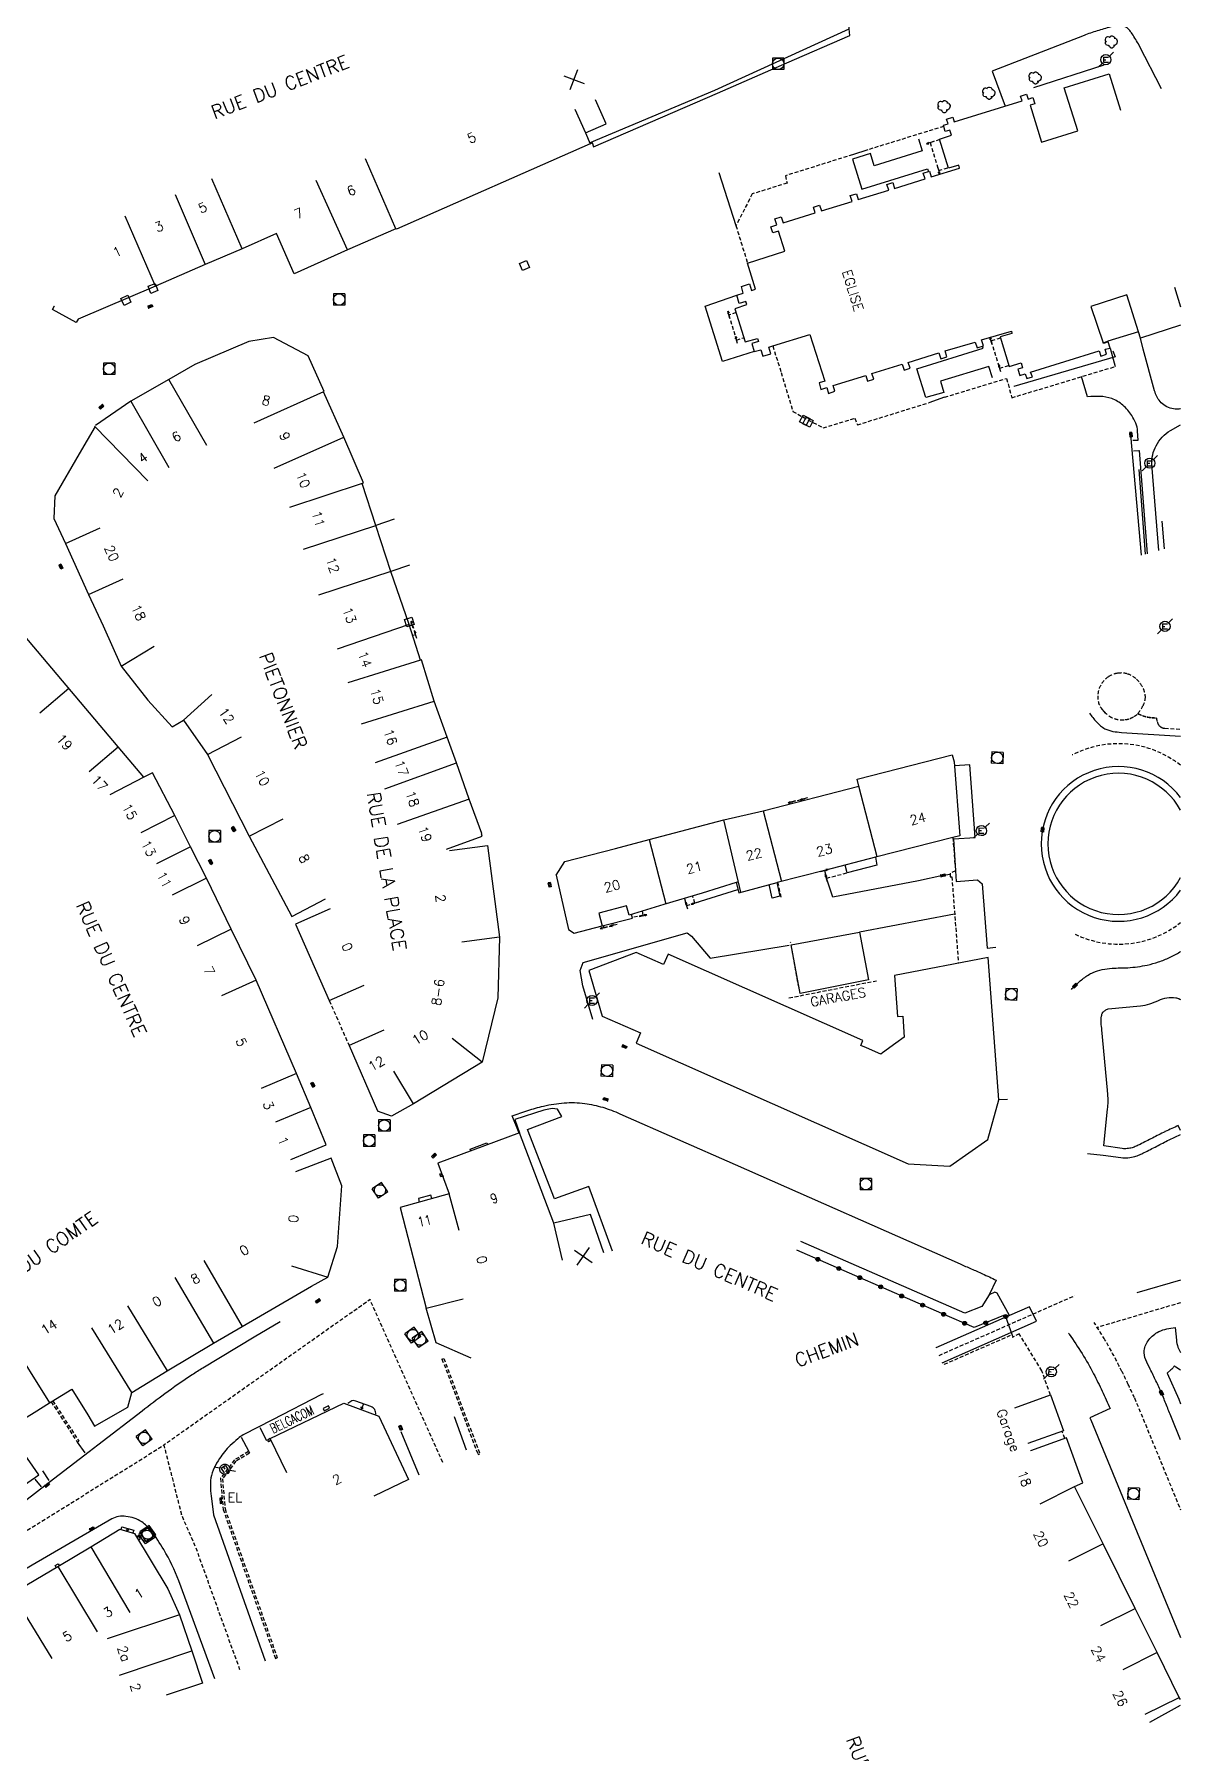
# Model space of a CAD drawing. Header units: millimetres. Extents: x 168000 to 169000, y 125999 to 127001.
# Drawn here: x 168849.6 to 169000, y 126113.3 to 126338.9 of the extents above; entities that cross this region are included whole.
import ezdxf
from ezdxf.enums import TextEntityAlignment as Align

# ---------------------------------------------------------------- set-up
doc = ezdxf.new("R2010")
doc.units = ezdxf.units.MM
doc.linetypes.add('DASHED', pattern=[0.75, 0.5, -0.25])
doc.layers.get('0').update_dxf_attribs({"linetype": 'CONTINUOUS'})
for name, color, linetype in [('W0001', 6, 'DASHED'), ('W0008', 7, 'CONTINUOUS'), ('W0100', 7, 'CONTINUOUS'), ('W0105', 7, 'CONTINUOUS'), ('W0112', 1, 'DASHED'), ('W0300', 7, 'CONTINUOUS'), ('W0310', 3, 'CONTINUOUS'), ('W0322', 7, 'CONTINUOUS'), ('W0334', 7, 'CONTINUOUS'), ('W0400', 7, 'CONTINUOUS'), ('W0420', 7, 'CONTINUOUS'), ('W0471', 7, 'CONTINUOUS'), ('W0984', 7, 'CONTINUOUS'), ('W0989', 7, 'CONTINUOUS'), ('W0991', 7, 'CONTINUOUS'), ('W1102', 7, 'CONTINUOUS')]:
    doc.layers.add(name, color=color, linetype=linetype)
doc.styles.get("Standard").update_dxf_attribs({"font": 'romans.shx', "width": 0.85})

# ---------------------------------------------------------------- blocks, each defined once
blk = doc.blocks.new('t322o')
at = {"color": 0, "linetype": 'Continuous'}
for radius in [0.25, 0.15]:
    blk.add_circle((0, 0), radius, dxfattribs=at)
blk = doc.blocks.new('T400')
for p, q in [((-0.15, 0.3), (0.15, 0.3)), ((-0.15, -0.25), (-0.15, 0.3)), ((-0.15, 0.15), (0.15, 0.15)), ((-0.15, 0), (0.15, 0)), ((0.15, 0.3), (0.15, -0.25)), ((-0.15, -0.15), (0.15, -0.15)), ((-0.15, -0.25), (-0.15, -0.3)), ((-0.15, -0.3), (0.15, -0.3)), ((0.15, -0.3), (0.15, -0.25))]:
    blk.add_line(p, q)
blk = doc.blocks.new('T420')
for p, q in [((0.75, 0.75), (-0.75, 0.75)), ((-0.75, 0.75), (-0.75, -0.75)), ((0.75, 0.75), (0.75, -0.75)), ((0.75, -0.75), (-0.75, -0.75))]:
    blk.add_line(p, q)
blk.add_ellipse((0, 0), major_axis=(-0.53, 0.53), ratio=1, start_param=3.926991, end_param=10.210176)
blk = doc.blocks.new('T471')
for p, q in [((-0.333334, 0.333334), (-0.333334, -0.333334)), ((-0.333334, 0.333334), (0.333334, 0.333334)), ((-0.333334, 0), (0, 0)), ((0.500001, 0.500001), (1.000002, 1.000002)), ((-0.500001, -0.500001), (-1.000002, -1.000002)), ((-0.333334, -0.333334), (0.333334, -0.333334))]:
    blk.add_line(p, q)
blk.add_ellipse((0, 0), major_axis=(0.471405, 0.471405), ratio=1, start_param=5.4977871438, end_param=11.780972451)
blk = doc.blocks.new('t105o')
for p, q in [((-0.5, 0), (0.5, 0)), ((0.5, 0), (0.2, 0.1)), ((0.5, 0), (0.2, -0.1))]:
    blk.add_line(p, q)
blk = doc.blocks.new('t991o')
at = {"color": 0, "linetype": 'Continuous'}
for p, q in [((-1, 1), (1, -1)), ((-1, -1), (1, 1))]:
    blk.add_line(p, q, dxfattribs=at)
blk = doc.blocks.new('T300')
for p, q in [((-0.8, 0.51), (-0.86, 0.34)), ((-0.86, 0.34), (-0.86, 0.17)), ((-0.86, 0.17), (-0.74, 0.06)), ((-0.69, 0.63), (-0.8, 0.51)), ((-0.8, -0.06), (-0.74, 0.06)), ((-0.74, 0.06), (-0.69, 0.11)), ((-0.57, 0.69), (-0.69, 0.63)), ((-0.46, 0.69), (-0.57, 0.69)), ((-0.29, 0.63), (-0.46, 0.69)), ((-0.29, 0.63), (-0.17, 0.74)), ((-0.23, 0.57), (-0.29, 0.63)), ((-0.17, 0.74), (-0.06, 0.8)), ((-0.06, 0.8), (0.06, 0.8)), ((0.06, 0.8), (0.23, 0.74)), ((0.23, 0.74), (0.34, 0.63)), ((0.34, 0.63), (0.4, 0.51)), ((0.46, 0.46), (0.34, 0.46)), ((0.4, 0.51), (0.4, 0.46)), ((0.57, 0.4), (0.46, 0.46)), ((0.57, 0.4), (0.69, 0.29)), ((0.69, 0.29), (0.74, 0.17)), ((0.74, 0.06), (0.69, -0.17)), ((0.74, 0.17), (0.74, 0.06)), ((-0.8, -0.17), (-0.8, -0.06)), ((-0.8, -0.23), (-0.8, -0.17)), ((-0.74, -0.34), (-0.8, -0.23)), ((-0.69, -0.4), (-0.74, -0.34)), ((-0.51, -0.46), (-0.69, -0.4)), ((-0.4, -0.46), (-0.51, -0.46)), ((-0.4, -0.46), (-0.34, -0.46)), ((-0.34, -0.46), (-0.34, -0.4)), ((-0.34, -0.51), (-0.34, -0.46)), ((-0.29, -0.63), (-0.34, -0.51)), ((-0.17, -0.74), (-0.29, -0.63)), ((-0.06, -0.8), (-0.17, -0.74)), ((0.06, -0.8), (-0.06, -0.8)), ((0.17, -0.74), (0.06, -0.8)), ((0.23, -0.69), (0.17, -0.74)), ((0.29, -0.46), (0.23, -0.46)), ((0.29, -0.63), (0.23, -0.69)), ((0.46, -0.4), (0.29, -0.46)), ((0.34, -0.51), (0.29, -0.63)), ((0.34, -0.51), (0.34, -0.46)), ((0.57, -0.34), (0.46, -0.4)), ((0.63, -0.29), (0.57, -0.34)), ((0.69, -0.17), (0.63, -0.29))]:
    blk.add_line(p, q)
blk = doc.blocks.new('t112o')
at = {"color": 0, "linetype": 'Continuous'}
for p, q in [((-0.5, 0.5), (0.5, 0.5)), ((-0.5, -0.5), (-0.5, 0.5)), ((0.5, 0.5), (0.5, -0.5)), ((0.5, -0.5), (-0.5, -0.5))]:
    blk.add_line(p, q, dxfattribs=at)

msp = doc.modelspace()

# ---------------------------------------------------------------- linework, layer by layer
at = {"layer": 'W0001'}
for points in [[(169000, 126243.02, 0.29485), (168985.79, 126244.36, 0.29485)], [(168986.15, 126220.84, 0.286526), (169000, 126222.36)], [(168988.64, 126169.91, -0.015608), (168990.06, 126167.64, -0.0188), (168992.31, 126163.47, -0.0044), (168993.14, 126161.75, -0.0015), (168993.95, 126160.01), (169000, 126145.3)]]:
    msp.add_lwpolyline(points, format="xyb", dxfattribs=at)
at = {"layer": 'W0001', "flags": 128}
for points in [[(168903.21, 126151.53), (168893.68, 126172.9), (168866.62, 126153.8)], [(168834.08, 126133.5), (168866.62, 126153.8), (168868.94, 126144.69)], [(168876.61, 126124.31), (168870.85, 126140.31), (168868.94, 126144.69)]]:
    msp.add_lwpolyline(points, dxfattribs=at)
at = {"layer": 'W0001'}
for points in [[(168968.31, 126165.58), (168980.63, 126171), (168986.02, 126173.38), (168986.02, 126173.38)], [(169000, 126172.49), (168988.93, 126169.2)]]:
    msp.add_lwpolyline(points, dxfattribs=at)
at = {"layer": 'W0008'}
for p, q in [((168958.95, 126323.77), (168956.97, 126323.12)), ((168939.41, 126320.8), (168941.67, 126313.82)), ((168990.74, 126297.74), (168991.4, 126295.32)), ((168969.05, 126291.29), (168966.98, 126290.58)), ((168994.88, 126270.56), (168993.49, 126286.37)), ((168896.85, 126275.31), (168894.43, 126274.48)), ((168898.87, 126269.28), (168896.42, 126268.44)), ((168941.89, 126226.66), (168936.28, 126224.92)), ((168970.36, 126223.48), (168957.89, 126221.1)), ((168977.3, 126199.14), (168976.15, 126199.11)), ((168855.26, 126154.21), (168856.28, 126152.8)), ((168877.78, 126153), (168876.79, 126154.82)), ((168879.22, 126156.14), (168880.11, 126154.41)), ((168851.58, 126149.18), (168850.75, 126150.42)), ((168849.68, 126149.33), (168850.54, 126148.35)), ((169000, 126120.41), (168999.83, 126120.7))]:
    msp.add_line(p, q, dxfattribs=at)
for points in [[(168922.53, 126324.53), (168922.8, 126324.73), (168922.98, 126324.17), (168939.24, 126331.21), (168948.34, 126335.19), (168956.59, 126338.78), (168956.53, 126339.62), (168956.53, 126339.62)], [(168965.61, 126325.19), (168966.09, 126323.63), (168959.82, 126321.67), (168959.32, 126323.29), (168956.96, 126322.52), (168958.18, 126318.6), (168966.81, 126321.26), (168966.91, 126320.92), (168966.91, 126320.92)], [(168944.07, 126297.28), (168939.89, 126295.97), (168937.62, 126303.26), (168941.8, 126304.69), (168941.8, 126304.69)], [(168975.32, 126293.86), (168974.83, 126295.33), (168968.5, 126293.41), (168968.96, 126291.94), (168966.56, 126291.25), (168965.41, 126295.03), (168974.09, 126297.73), (168974.01, 126298.01), (168974.01, 126298.01)], [(168993.83, 126284.25), (168994.53, 126284.32), (168994.55, 126284.32), (168995.6, 126270.77)], [(168970.22, 126233.36), (168970.58, 126227.77), (168973.35, 126227.98), (168973.97, 126227.45), (168974.61, 126219.03), (168975.78, 126219.14), (168975.78, 126219.14)], [(168969.75, 126228.66), (168968.81, 126228.55), (168965.6, 126227.86), (168954.36, 126225.72), (168953.54, 126228.21), (168953.54, 126228.21)], [(168921.62, 126217.11), (168935.26, 126221.04), (168935.83, 126220.57), (168938.27, 126217.68), (168948.67, 126219.4), (168948.67, 126219.4)], [(168922.88, 126209.65), (168921.6, 126214.08), (168921.22, 126216.07), (168921.62, 126217.11), (168921.62, 126217.11)], [(169000, 126175.43), (168994.24, 126173.8)], [(168977.57, 126170.83), (168975.94, 126173.73), (168975.61, 126173.86), (168974.88, 126173.52), (168974.88, 126173.52)], [(168968.74, 126164.6), (168981.08, 126170.06), (168980.18, 126171.95), (168977.55, 126170.83), (168967.88, 126166.56), (168967.88, 126166.56)]]:
    msp.add_lwpolyline(points, dxfattribs=at)
for points in [[(168997.5, 126331.76), (168994.56, 126337.47, 0.0183), (168994.12, 126338.24, 0.011), (168993.63, 126338.99, 0.0216), (168993.34, 126339.4, 0.0581), (168992.98, 126339.75, 0.0582), (168992.64, 126339.96, 0.0607), (168992.26, 126340.08, 0.0883), (168991.54, 126340.07, 0.027), (168990.83, 126339.89, 0.0056), (168989.05, 126339.37, 0.0181), (168987.33, 126338.77), (168975.3, 126334.07), (168976.98, 126329.5), (168976.98, 126329.5)], [(169000, 126289.79, -0.027244), (168999.76, 126289.75, -0.0833), (168998.83, 126289.82, -0.0791), (168997.99, 126290.17, -0.0776), (168997.3, 126290.75, -0.0612), (168996.87, 126291.41, -0.0485), (168996.59, 126292.14), (168995.09, 126297.6), (168994.75, 126299.07), (168994.75, 126299.07)], [(168993.72, 126285.66), (168994.43, 126285.68), (168994.36, 126286.85, 0.0796), (168994.12, 126287.91, 0.0515), (168993.59, 126288.9, 0.0679), (168992.43, 126290.25, 0.0928), (168990.96, 126291.13, 0.0749), (168989.42, 126291.4, 0.023), (168987.8, 126291.37), (168987.01, 126294), (168987.01, 126294)], [(168997.13, 126271.2), (168996.24, 126282.53, -0.0772), (168996.34, 126283.75, -0.0626), (168996.78, 126284.93, -0.0668), (168997.58, 126286.07, -0.0767), (168998.66, 126286.92), (169000, 126287.68)], [(168988.04, 126249.85, 0.0264), (168988.97, 126248.69, 0.0877), (168990.08, 126247.81, 0.0685), (168991.12, 126247.46, 0.0336), (168992.23, 126247.33), (169000, 126246.84)], [(169000, 126238.76, 3.012989), (169000, 126226.62, 3.012989)], [(169000, 126237.11, 3.93731), (169000, 126228.27, 3.93731)], [(168985.67, 126213.59, -0.016165), (168986.15, 126214.09, -0.0316), (168987.27, 126215.07, -0.0596), (168988.52, 126215.83, -0.0528), (168989.73, 126216.21, -0.0316), (168991.01, 126216.38, -0.0137), (168992.05, 126216.42, -0.0046), (168993.08, 126216.43, 0.0065), (168994.36, 126216.58, 0.0195), (168995.63, 126216.8, 0.0292), (168997.11, 126217.21, 0.0264), (168998.54, 126217.79, 0.0234), (168999.91, 126218.51, 0.001266), (169000, 126218.56)], [(169000, 126195.07), (168999.7, 126195.73, 0.0022), (168998.84, 126195.35, 0.0066), (168997.99, 126194.95, 1), (168997.97, 126194.94, 1), (168997.94, 126194.93, -0.0005), (168996.32, 126194.1, -0.0015), (168994.68, 126193.27, -0.0114), (168994.18, 126193.03, -0.0332), (168993.65, 126192.83, -0.0511), (168993, 126192.71, -0.0551), (168992.34, 126192.72), (168989.94, 126193.06), (168990.42, 126197.93, 0.0067), (168990.49, 126198.57, 0.0325), (168990.5, 126199.22), (168990.43, 126200.37), (168989.67, 126208.3, -0.0062), (168989.58, 126209.2, -0.0681), (168989.62, 126210.1, -0.0364), (168989.68, 126210.34, -0.0622), (168989.79, 126210.56, -0.1), (168990.1, 126210.85, -0.0293), (168990.49, 126211.06), (168994.76, 126211.43, 0.0685), (168997.09, 126212.15, -0.1467), (168999.38, 126212.51, -0.044), (168999.78, 126212.39, -0.026975), (169000, 126212.28)], [(168913.23, 126194.73), (168912.33, 126197, -0.0074), (168914.36, 126197.71, -0.0221), (168916.44, 126198.3, -0.0401), (168919.13, 126198.71, -0.0484), (168921.84, 126198.64, -0.0416), (168924.19, 126198.13, -0.0309), (168926.45, 126197.29), (168941.59, 126190.61), (168971.07, 126177.58, 0.0011), (168972.54, 126176.94, -0.004), (168974.02, 126176.29, -0.003), (168974.92, 126175.87, -0.001), (168975.81, 126175.44), (168974.88, 126173.52), (168973.92, 126172.01), (168971.68, 126171.1), (168950.17, 126180.53), (168950.17, 126180.53)], [(168987.79, 126192.07, -0.000754), (168987.8, 126192.07), (168989.85, 126191.85), (168992.18, 126191.53, 0.0533), (168993.09, 126191.51, 0.053), (168993.99, 126191.68, 0.0304), (168994.61, 126191.91, 0.0112), (168995.21, 126192.19, 0.0035), (168996.86, 126193.02, 0.0012), (168998.49, 126193.86), (169000, 126194.55)], [(168985.29, 126168.5, -0.001014), (168985.38, 126168.37, -0.0134), (168987.07, 126165.82, -0.0176), (168988.59, 126163.17, -0.0122), (168989.71, 126160.9, -0.004), (168990.75, 126158.59), (168988.11, 126157.39), (168988.21, 126157.13), (168993.99, 126143.1), (169000, 126128.56)], [(169000, 126154.51), (168998.79, 126157.45, -0.002), (168998.15, 126159.05, 0.0071), (168997.49, 126160.65, 0.0088), (168996.77, 126162.22, 0.0029), (168996.02, 126163.77, -0.0321), (168995.42, 126165, -0.1158), (168995.21, 126166.22, -0.1444), (168995.85, 126167.64, -0.1047), (168997.13, 126168.7, -0.0646), (168998.19, 126169.06, -0.0218), (168999.29, 126169.23), (168999.45, 126167.59, 0.0571), (168999.65, 126166.67, 0.070521), (169000, 126165.95, 0.070521)], [(169000, 126163.62, -0.000102), (168999.99, 126163.63, -0.0048), (168999.18, 126164.19, -0.0149), (168998.96, 126163.91, -0.0457), (168998.72, 126163.67), (168998.22, 126163.26), (168999.75, 126159.82), (169000, 126159.21)]]:
    msp.add_lwpolyline(points, format="xyb", dxfattribs=at)
at = {"layer": 'W0008', "flags": 128}
for points in [[(168847.89, 126146.09), (168850.45, 126148.08), (168852.89, 126149.94), (168856.84, 126152.98), (168857.98, 126153.84), (168863.77, 126158.31, -0.0064), (168866.75, 126160.57, -0.0117), (168870.33, 126163.06, -0.011), (168871.74, 126163.96), (168878.49, 126168.02), (168881.89, 126170.01)], [(168887.52, 126160.55, 0.007417), (168887.32, 126160.44), (168880.86, 126157.13), (168877.03, 126155.15, 0.0572), (168876.35, 126154.65, 0.0158), (168875.33, 126153.76, 0.054), (168873.93, 126152.03, 0.101), (168872.79, 126149.5, 0.0791), (168872.89, 126146.79)], [(168864.99, 126142.59, 0.0539), (168863.72, 126143.73, 0.1211), (168861.65, 126144.44, 0.1574), (168859.79, 126144.14), (168849.37, 126138.06, -0.0058), (168845.74, 126136.01, -0.0043), (168841.32, 126133.6, -0.0002), (168836.7, 126131.18, -0.0023), (168833.6, 126129.54, -0.0054), (168826.24, 126125.91), (168820.41, 126123.05), (168814.14, 126119.96)], [(168873.3, 126123.12), (168868.57, 126135.98, 0.046), (168866.61, 126140.1, 0.015), (168864.99, 126142.59)]]:
    msp.add_lwpolyline(points, format="xyb", dxfattribs=at)
for points in [[(168904.69, 126157.55), (168906.3, 126153.2)], [(168900.11, 126149.86), (168897.76, 126155.57)], [(168872.89, 126146.79), (168873.12, 126144.65), (168879.91, 126125.5)]]:
    msp.add_lwpolyline(points, dxfattribs=at)
at = {"layer": 'W0100'}
for p, q in [((168892.48, 126158.83), (168892.53, 126158.48)), ((168892.8, 126159.21), (168892.53, 126158.48)), ((168892.79, 126158.71), (168892.53, 126158.48)), ((168861.9, 126142.86), (168861.8, 126142.5)), ((168861.7, 126142.76), (168861.8, 126142.5)), ((168862.02, 126142.68), (168861.8, 126142.5))]:
    msp.add_line(p, q, dxfattribs=at)
for points in [[(168941.55, 126302.95), (168943.1, 126303.46), (168942.97, 126303.86), (168942.1, 126303.62), (168941.8, 126304.69), (168942.63, 126304.97), (168942.41, 126305.84), (168943.46, 126306.16), (168943.72, 126305.3), (168944.24, 126305.48), (168943.19, 126308.88), (168948.1, 126310.48), (168947.27, 126313.11), (168946.52, 126312.86), (168946.24, 126313.68), (168947.03, 126313.93), (168946.79, 126314.69), (168947.61, 126314.96), (168947.86, 126314.2), (168952.08, 126315.51), (168951.83, 126316.24), (168952.65, 126316.5), (168952.89, 126315.74), (168956.9, 126316.99), (168956.66, 126317.76), (168957.5, 126318), (168957.72, 126317.23), (168961.71, 126318.49), (168961.45, 126319.23), (168962.27, 126319.47), (168962.49, 126318.71), (168966.49, 126319.97), (168966.24, 126320.72), (168967.06, 126320.97), (168967.29, 126320.2), (168971, 126321.37), (168970.91, 126321.77), (168969.57, 126321.36), (168968.39, 126325.17), (168969.93, 126325.68), (168969.74, 126326.36), (168969.12, 126326.17), (168968.88, 126326.98), (168969.5, 126327.17), (168969.3, 126327.79), (168970.1, 126328.05), (168970.3, 126327.43), (168979.21, 126330.19), (168979, 126330.82), (168979.8, 126331.07), (168980, 126330.42), (168980.62, 126330.61), (168980.87, 126329.81), (168980.25, 126329.62), (168981.77, 126324.76), (168986.5, 126326.25), (168984.73, 126331.9), (168990.63, 126333.75), (168992.12, 126328.98), (168992.12, 126328.98)], [(168921.93, 126325.98), (168924.64, 126327.19), (168923.26, 126330.33), (168923.26, 126330.33)], [(168920.52, 126329.1), (168921.93, 126325.98), (168922.53, 126324.53), (168897.14, 126313.34), (168897.07, 126313.4), (168890.72, 126310.63), (168883.7, 126307.47), (168881.4, 126312.79), (168876.89, 126310.78), (168872.06, 126308.71), (168865.54, 126305.86), (168855.4, 126301.54), (168855.13, 126301.1), (168852.02, 126302.83), (168852.27, 126303.29), (168852.27, 126303.29)], [(168999.18, 126305.74), (169000, 126303.17)], [(168994.47, 126299.9), (168992.94, 126304.72), (168988.24, 126303.21), (168989.84, 126298.45), (168989.84, 126298.45)], [(168941.54, 126302.92), (168942.88, 126298.58), (168944.49, 126299.01), (168944.61, 126298.6), (168943.75, 126298.34), (168944.07, 126297.28), (168944.93, 126297.54), (168945.2, 126296.68), (168946.26, 126297.01), (168945.99, 126297.87), (168946.5, 126298.03), (168951.35, 126299.55), (168953.35, 126293.39), (168952.58, 126293.19), (168952.8, 126292.33), (168953.59, 126292.59), (168953.82, 126291.8), (168954.66, 126292.08), (168954.41, 126292.84), (168958.69, 126294.15), (168958.92, 126293.39), (168959.75, 126293.66), (168959.51, 126294.42), (168963.47, 126295.62), (168963.72, 126294.83), (168964.52, 126295.12), (168964.25, 126295.87), (168968.29, 126297.11), (168968.53, 126296.35), (168969.34, 126296.61), (168969.1, 126297.37), (168973.03, 126298.54), (168973.32, 126297.8), (168974.14, 126298.05), (168973.89, 126298.83), (168977.8, 126299.98), (168977.86, 126299.67), (168976.32, 126299.21), (168977.49, 126295.33), (168979.07, 126295.83), (168979.26, 126295.16), (168978.66, 126294.98), (168978.92, 126294.14), (168979.61, 126294.35), (168979.83, 126293.76), (168980.57, 126293.98), (168980.31, 126294.6), (168989.33, 126297.38), (168989.54, 126296.71), (168990.29, 126296.94), (168990.11, 126297.62), (168990.74, 126297.74), (168990.49, 126298.55), (168989.87, 126298.36), (168989.84, 126298.45), (168990.46, 126298.64), (168990.46, 126298.64)], [(169000, 126300.75), (168994.75, 126299.07), (168994.47, 126299.9), (168990.46, 126298.64), (168990.46, 126298.64)], [(168903.7, 126232), (168908.4, 126233.72), (168908.28, 126234.03), (168908.34, 126234.05), (168906.68, 126238.57), (168905, 126243.32), (168903.78, 126246.7), (168902.1, 126251.41), (168900.41, 126256.84), (168900.29, 126256.8), (168898.82, 126261.5), (168896.42, 126268.44), (168894.43, 126274.48), (168892.62, 126279.97), (168892.82, 126280.06), (168890.22, 126286.07), (168887.56, 126292), (168887.67, 126292.05), (168885.55, 126296.75), (168881, 126299.15), (168877.79, 126298.6), (168870.71, 126295.59), (168867.28, 126293.63), (168862.29, 126290.77), (168857.66, 126287.59)], [(168857.61, 126287.46), (168855.5, 126283.86), (168852.31, 126278.36), (168852.21, 126275.37), (168853.73, 126272.12), (168856.74, 126265.4), (168858.67, 126261.29), (168861.03, 126256.01), (168864.54, 126251.56), (168867.71, 126248.05), (168869.19, 126248.94), (168872.35, 126244.42), (168877.83, 126233.7), (168883.4, 126223.16), (168887.82, 126225.5)], [(168864.01, 126241.44), (168860.64, 126245.43), (168847.67, 126260.8)], [(168918.09, 126228.57), (168919.21, 126230.37), (168925.86, 126232.11), (168930.27, 126233.27), (168940.08, 126235.83), (168945.26, 126237.05), (168957.8, 126240.27), (168957.57, 126241.19), (168970.04, 126244.38), (168970.04, 126244.38)], [(168970.04, 126244.38), (168970.31, 126243.47), (168971.04, 126233.75), (168970.13, 126233.52), (168959.99, 126230.95), (168953.29, 126229.21), (168947.1, 126227.65), (168947.1, 126227.65)], [(168970.22, 126233.36), (168973.04, 126233.53), (168972.33, 126243.07), (168970.35, 126242.92), (168970.35, 126242.92)], [(168883.29, 126191.29), (168887.92, 126193.19), (168885.9, 126198.11), (168884.01, 126202.57), (168878.73, 126214.83), (168875.47, 126221.52), (168872.2, 126228.19), (168870.14, 126232.3), (168868.06, 126236.43), (168865.14, 126242.03), (168864.01, 126241.44)], [(168909.06, 126232.49), (168910.66, 126220.46), (168910.42, 126212.5), (168908.38, 126204.06), (168899.39, 126198.6), (168896.47, 126196.96), (168894.67, 126197.64), (168894.67, 126197.64)], [(168959.99, 126230.95), (168960.16, 126229.9), (168956.25, 126228.89), (168955.98, 126229.91), (168955.98, 126229.91)], [(168918.11, 126228.58), (168919.72, 126221.44), (168920.44, 126220.98), (168924.12, 126221.93), (168928.12, 126222.95), (168927.99, 126223.45), (168927.99, 126223.45)], [(168942, 126227.7), (168941.7, 126227.61), (168937.24, 126226.24), (168932.23, 126224.75), (168927.68, 126223.35), (168927.31, 126224.55), (168923.69, 126223.59), (168924.12, 126221.93), (168924.12, 126221.93)], [(168941.7, 126227.61), (168942.05, 126226.29), (168947.1, 126227.65), (168947.1, 126227.65)], [(168947.02, 126227.63), (168947.42, 126225.84), (168946.41, 126225.59), (168946.02, 126227.36), (168946.02, 126227.36)], [(168888.46, 126224.16), (168883.89, 126222.14), (168888.32, 126212.13), (168892.9, 126214.16)], [(168948.91, 126219.43), (168957.89, 126221.1), (168959.06, 126214.85), (168950.08, 126213.07), (168948.91, 126219.43), (168948.91, 126219.43)], [(168932.76, 126218.21), (168932.17, 126216.87), (168928.57, 126218.43), (168922.39, 126216.09), (168924.14, 126210.1), (168929.13, 126207.91), (168928.57, 126206.54), (168964.25, 126190.73), (168969.72, 126190.39), (168974.7, 126193.91), (168976.15, 126199.11), (168974.75, 126217.78), (168962.45, 126215.41), (168962.85, 126210.05), (168963.56, 126210.1), (168963.74, 126207.34), (168962.66, 126206.56), (168960.9, 126205.29), (168960.66, 126205.12), (168958.8, 126205.93), (168958.05, 126206.26), (168958.32, 126206.9), (168932.76, 126218.21), (168932.76, 126218.21)], [(168895.49, 126208.25), (168890.92, 126206.22), (168894.66, 126197.69)], [(168924.36, 126179.05), (168922.59, 126184.08), (168917.79, 126182.95), (168913.27, 126194.8), (168902.57, 126190.78), (168902.56, 126190.78), (168904.04, 126186.77), (168897.61, 126184.99), (168901.05, 126171.76), (168905.89, 126173.02)], [(168883.36, 126177.34), (168888.13, 126175.84), (168889.4, 126179.86), (168889.97, 126187.83), (168888.57, 126191.47), (168883.9, 126189.66)], [(168903.37, 126189.08), (168903.17, 126189.05), (168903.02, 126189.44)], [(168903.37, 126189.08), (168903.17, 126189.05), (168903.02, 126189.44)], [(168978.24, 126158.69), (168982.94, 126160.39), (168984.64, 126155.7), (168979.94, 126154), (168979.94, 126154)], [(168995.34, 126118.49), (168999.83, 126120.7), (168996.93, 126126.59), (168994.06, 126132.39), (168989.83, 126140.86), (168986.07, 126148.36), (168987.17, 126148.84), (168985.03, 126154.76), (168980.33, 126153.06), (168980.33, 126153.06)], [(168995.97, 126117.44), (169000, 126119.69)]]:
    msp.add_lwpolyline(points, dxfattribs=at)
msp.add_lwpolyline([(168903.02, 126189.44), (168903.17, 126189.05), (168902.97, 126189.01), (168902.83, 126189.41)], close=True, dxfattribs=at)
at = {"layer": 'W0100', "flags": 128}
for points in [[(168829.14, 126159.77), (168824.97, 126157.01), (168826.73, 126154.36), (168833.11, 126144.7), (168839.96, 126142.76), (168850.24, 126149.9), (168846.08, 126155.89), (168849.6, 126158.09), (168851.64, 126159.36), (168851.85, 126159.49), (168854.56, 126161.17), (168856.64, 126157.76), (168857.53, 126156.29), (168861.88, 126158.8), (168862.44, 126160.7), (168867.05, 126163.54), (168873.14, 126167.2), (168876.91, 126169.39), (168885.98, 126174.67), (168888.12, 126175.84)], [(168906.92, 126165.2), (168902.34, 126167.21), (168901.05, 126171.76)], [(168882.74, 126150.19), (168880.58, 126154.69), (168890.25, 126159.32), (168894.84, 126157.62), (168898.7, 126149.29), (168894.19, 126147.13)], [(168861.02, 126142.71), (168861.12, 126143.08), (168862.67, 126142.65), (168862.57, 126142.29)], [(168823.76, 126116.86), (168821.53, 126121.33), (168827.34, 126124.25), (168830.79, 126125.94), (168842.22, 126131.6), (168846.74, 126134.35), (168852.72, 126137.89), (168857.04, 126140.44), (168860.83, 126142.76), (168862.77, 126142.23), (168867.13, 126134.94)], [(168852.52, 126137.77), (168852.38, 126138.01), (168852.76, 126138.25), (168852.91, 126138)], [(168867.13, 126134.94), (168867.13, 126134.94), (168868.67, 126131.55), (168870.28, 126126.81), (168871.68, 126122.57), (168866.93, 126120.98)]]:
    msp.add_lwpolyline(points, dxfattribs=at)
for points in [[(168888.34, 126158.65), (168888.21, 126158.94), (168887.51, 126158.6), (168887.65, 126158.31)], [(168873.96, 126146.84), (168874.02, 126146.15), (168874.25, 126146.19), (168874.19, 126146.89)], [(168863.55, 126141.53), (168863.32, 126141.92), (168863.06, 126141.77), (168863.29, 126141.38)]]:
    msp.add_lwpolyline(points, close=True, dxfattribs=at)
msp.add_lwpolyline([(168894.44, 126157.85, 0.1057), (168894.29, 126158.46, 0.1689), (168893.79, 126158.86), (168891.81, 126159.57, 0.2411), (168891.14, 126159.55), (168890.77, 126159.26)], format="xyb", dxfattribs=at)
at = {"layer": 'W0112'}
for p, q in [((168968.93, 126326.82), (168958.95, 126323.77)), ((168947.61, 126225.71), (168947.18, 126227.65)), ((168950.08, 126213.07), (168948.84, 126219.82)), ((168948.63, 126212.49), (168960.13, 126214.74)), ((168888.33, 126212.14), (168890.92, 126206.23)), ((168977.66, 126168.18), (168968.79, 126164.3)), ((168903.11, 126165.1), (168903.34, 126165.19)), ((168903.11, 126165.1), (168907.84, 126152.58)), ((168903.34, 126165.19), (168908.07, 126152.67)), ((168851.85, 126159.49), (168855.26, 126154.21)), ((168852.06, 126159.62), (168855.47, 126154.34)), ((168855.26, 126154.21), (168855.47, 126154.34)), ((168880.58, 126154.69), (168880.23, 126154.44)), ((168880.23, 126154.44), (168880.37, 126154.24)), ((168880.69, 126154.47), (168880.37, 126154.24)), ((168984.82, 126154.69), (168984.43, 126155.62)), ((168875.91, 126151.88), (168874.05, 126149.46)), ((168877.73, 126152.97), (168875.91, 126151.88)), ((168877.86, 126152.76), (168876.08, 126151.69)), ((168877.73, 126152.97), (168877.86, 126152.76)), ((168907.84, 126152.58), (168908.07, 126152.67)), ((168876.08, 126151.69), (168874.3, 126149.39)), ((168874.05, 126149.46), (168874.4, 126145.38)), ((168874.3, 126149.39), (168874.65, 126145.43)), ((168874.4, 126145.38), (168881.27, 126125.81)), ((168874.65, 126145.43), (168881.51, 126125.89)), ((168881.27, 126125.81), (168881.51, 126125.89))]:
    msp.add_line(p, q, dxfattribs=at)
for points in [[(168968.41, 126325.11), (168967.13, 126324.71), (168968.25, 126321.04), (168969.54, 126321.44), (168969.54, 126321.44)], [(168956.97, 126323.12), (168948.15, 126320.36), (168948.38, 126319.39), (168943.82, 126317.98), (168941.67, 126313.82), (168943.19, 126308.88), (168943.19, 126308.88)], [(168941.7, 126302.4), (168940.74, 126302.1), (168941.74, 126298.81), (168942.71, 126299.11), (168942.71, 126299.11)], [(168976.37, 126299.06), (168975.13, 126298.69), (168976.25, 126295.1), (168977.45, 126295.46), (168977.45, 126295.46)], [(168946.5, 126298.03), (168947.61, 126294.53), (168949.14, 126289.43), (168953.12, 126287.27), (168957.28, 126288.56), (168957.6, 126287.68), (168966.98, 126290.58), (168966.98, 126290.58)], [(168969.05, 126291.29), (168977.16, 126293.76), (168977.86, 126291.24), (168991.4, 126295.32), (168991.4, 126295.32)], [(168898.86, 126261.36), (168899.2, 126261.46), (168899.66, 126260.14), (168899.28, 126260.02), (168899.28, 126260.02)], [(168949.05, 126238.02), (168949, 126238.2), (168950.57, 126238.61), (168950.62, 126238.43), (168950.62, 126238.43)], [(168970.13, 126233.52), (168970.46, 126229.17), (168969.76, 126228.84), (168969.77, 126228.37), (168969.99, 126228.39), (168970.85, 126217.03), (168970.85, 126217.03)], [(168953.29, 126229.21), (168953.54, 126228.21), (168956.25, 126228.89), (168956.25, 126228.89)], [(168934.92, 126225.53), (168935.21, 126224.59), (168936.28, 126224.92), (168935.99, 126225.87), (168935.99, 126225.87)], [(168924.26, 126221.96), (168924.33, 126221.7), (168925.61, 126222), (168925.53, 126222.29), (168925.53, 126222.29)], [(168929.37, 126223.87), (168929.48, 126223.34), (168928.18, 126223.04)], [(168982.94, 126160.39), (168981.78, 126163.57), (168978.84, 126168.43), (168977.9, 126167.91), (168977.9, 126167.91)]]:
    msp.add_lwpolyline(points, dxfattribs=at)
for points in [[(168994.41, 126249.78, 0.0307), (168995.05, 126250.79, 0.1075), (168995.38, 126251.85, 0.0826), (168995.28, 126252.61, 0.0581), (168994.97, 126253.35, 0.0884), (168994.13, 126254.38, 0.1079), (168992.99, 126255.01, 0.1072), (168991.72, 126255.08, 0.108), (168990.52, 126254.62, 0.121), (168989.53, 126253.53, 0.1164), (168989.13, 126252.12, 0.0662), (168989.2, 126251.36, 0.0721), (168989.47, 126250.67, 0.0419), (168989.78, 126250.23, 0.0137), (168990.14, 126249.82), (168990.14, 126249.82)], [(168989.47, 126250.67, 0.0192), (168990.02, 126250.01, 0.0602), (168990.64, 126249.46, 0.0672), (168991.33, 126249.13, 0.0596), (168992.1, 126248.97, 0.051), (168992.74, 126248.99, 0.06), (168993.35, 126249.14, 0.0474), (168993.89, 126249.41, 0.0153), (168994.4, 126249.76, 0.0102), (168995, 126249.53, 0.0311), (168995.61, 126249.36, 0.0294), (168996.2, 126249.28, 0.0096), (168996.81, 126249.24, 0.0345), (168996.95, 126248.65, 0.1193), (168997.23, 126248.17, 0.0878), (168997.55, 126247.96, 0.0881), (168997.91, 126247.87), (169000, 126247.73)], [(168994.41, 126249.78, 0.0118), (168995, 126249.53, 0.0362), (168995.6, 126249.34, 0.0347), (168996.21, 126249.26, 0.0113), (168996.82, 126249.23), (168996.82, 126249.23)]]:
    msp.add_lwpolyline(points, format="xyb", dxfattribs=at)
at = {"layer": 'W0310'}
for p, q in [((168989.92, 126334.89), (168980.7, 126331.9)), ((168994.53, 126281.83), (168995.34, 126270.69))]:
    msp.add_line(p, q, dxfattribs=at)
for points in [[(168991.09, 126297.39), (168991.4, 126296.61), (168978.13, 126292.7), (168978.13, 126292.7)], [(168997.89, 126271.41), (168997.58, 126275.03), (168997.58, 126275.03)]]:
    msp.add_lwpolyline(points, dxfattribs=at)
at = {"layer": 'W0322'}
for points in [[(168922.48, 126324.67), (168938.91, 126331.6), (168956.53, 126339.62), (168956.63, 126344.4), (168957.41, 126378.99), (168946.06, 126385.76), (168946.06, 126385.76)], [(168977.99, 126168.06), (168976.99, 126170.9), (168972.93, 126169.25), (168968.67, 126171.07), (168949.67, 126179.4), (168949.67, 126179.4)]]:
    msp.add_lwpolyline(points, dxfattribs=at)
at = {"layer": 'W0334'}
for points in [[(168925.47, 126179.25), (168922.36, 126187.75), (168917.85, 126186.14), (168914.33, 126195.24), (168918.85, 126196.92), (168918.25, 126197.89), (168917.56, 126197.98), (168916.48, 126197.76), (168912.68, 126196.53), (168913.27, 126194.8)], [(168906.9, 126192.41), (168906.82, 126192.65), (168908.99, 126193.47), (168909.08, 126193.22)], [(168901.79, 126186.15), (168901.66, 126186.59), (168900.03, 126186.15), (168900.11, 126185.68)]]:
    msp.add_lwpolyline(points, dxfattribs=at)
at = {"layer": 'W1102'}
for p, q in [((168897.07, 126313.4), (168893.08, 126322.56)), ((168876.89, 126310.78), (168872.92, 126319.96)), ((168890.72, 126310.63), (168886.62, 126319.75)), ((168868.09, 126317.89), (168872.06, 126308.71)), ((168865.54, 126305.86), (168861.56, 126315.04)), ((168872.25, 126284.95), (168867.28, 126293.63)), ((168887.56, 126292), (168878.44, 126287.89)), ((168862.29, 126290.77), (168867.27, 126282.09)), ((168864.52, 126280.35), (168857.55, 126287.52)), ((168881.09, 126281.98), (168890.22, 126286.07)), ((168892.62, 126279.97), (168883.12, 126276.84)), ((168884.93, 126271.35), (168894.43, 126274.48)), ((168896.42, 126268.44), (168886.92, 126265.31)), ((168898.82, 126261.5), (168889.37, 126258.23)), ((168900.29, 126256.8), (168890.75, 126253.82)), ((168892.55, 126248.44), (168902.1, 126251.41)), ((168903.78, 126246.7), (168894.36, 126243.34)), ((168895.6, 126239.92), (168905, 126243.32)), ((168960.18, 126231), (168957.8, 126240.27)), ((168906.68, 126238.57), (168897.25, 126235.24)), ((168942.32, 126226.36), (168940.08, 126235.83)), ((168945.26, 126237.05), (168947.64, 126227.78)), ((168930.27, 126233.27), (168932.47, 126224.83)), ((168904.11, 126231.83), (168909.06, 126232.49)), ((168910.66, 126220.46), (168905.7, 126219.81)), ((168908.38, 126204.06), (168904.46, 126207.17)), ((168899.39, 126198.6), (168896.79, 126202.87)), ((168871.89, 126178.04), (168876.91, 126169.39)), ((168868.06, 126175.81), (168873.14, 126167.2)), ((168861.85, 126172.08), (168867.05, 126163.54)), ((168846.35, 126167.84), (168851.64, 126159.36)), ((168862.44, 126160.7), (168857.19, 126169.21)), ((168981.56, 126146.11), (168986.07, 126148.36)), ((168989.83, 126140.86), (168985.31, 126138.6)), ((168857.04, 126140.44), (168862.18, 126131.86)), ((168852.72, 126137.89), (168857.87, 126129.32)), ((168846.74, 126134.35), (168851.95, 126125.82)), ((168868.67, 126131.55), (168859.19, 126128.38)), ((168989.53, 126130.13), (168994.06, 126132.39)), ((168860.8, 126123.64), (168870.28, 126126.81)), ((168996.93, 126126.59), (168992.42, 126124.34))]:
    msp.add_line(p, q, dxfattribs=at)
for points in [[(168853.73, 126272.12), (168858.29, 126274.16)], [(168856.74, 126265.4), (168861.28, 126267.49)], [(168861.03, 126256.01), (168865.34, 126258.62)], [(168850.34, 126249.89), (168854.16, 126253.12)], [(168869.19, 126248.94), (168872.9, 126252.29)], [(168872.35, 126244.42), (168876.79, 126246.72)], [(168856.82, 126242.21), (168860.64, 126245.43)], [(168864.01, 126241.44), (168859.56, 126239.15)], [(168868.06, 126236.43), (168863.62, 126234.15)], [(168877.83, 126233.7), (168882.27, 126236)], [(168870.14, 126232.3), (168865.67, 126230.06)], [(168872.2, 126228.19), (168867.72, 126225.97)], [(168875.47, 126221.52), (168870.98, 126219.32)], [(168878.73, 126214.83), (168874.19, 126212.75)], [(168884.01, 126202.57), (168879.41, 126200.61)], [(168885.9, 126198.11), (168881.29, 126196.16)], [(168905.37, 126181.95), (168904.04, 126186.77)], [(168918.94, 126178.09), (168917.79, 126182.95)]]:
    msp.add_lwpolyline(points, dxfattribs=at)

# ---------------------------------------------------------------- block references
at = {"layer": 'W0105'}
for p, rotation in [((168967.13, 126324.71), 197.2180000000065), ((168968.25, 126321.04), 287.000200000011), ((168940.74, 126302.1), 106.8124000000135), ((168941.74, 126298.81), 106.8124000000135), ((168975.13, 126298.69), 107.2008999999892), ((168976.25, 126295.1), 107.2008999999892), ((168899.2, 126261.46), 107.5799000000118), ((168899.66, 126260.14), 107.5799000000118), ((168949, 126238.2), 194.4653000000061), ((168950.57, 126238.61), 194.4653000000061), ((168953.29, 126229.21), 14.14839999999994), ((168953.54, 126228.21), 108.2162000000042), ((168935.21, 126224.59), 107.021), ((168936.28, 126224.92), 197.1890000000043), ((168924.33, 126221.7), 193.1140999999994), ((168925.61, 126222), 193.1140999999994), ((168929.48, 126223.27), 13.26530000000071)]:
    msp.add_blockref('t105o', p, dxfattribs=dict(at, rotation=rotation))
at = {"layer": 'W0112'}
for p, rotation in [((168913.94, 126308.58), 293.5796888809576), ((168865.21, 126305.57), 291.4189690010027), ((168861.65, 126304.02), 294.8451660943972), ((168950.68, 126288.29), 242.4118929605364), ((168951.13, 126288.03), 243.7588748769149), ((168898.84, 126261.8), 17.57742380668003)]:
    msp.add_blockref('t112o', p, dxfattribs=dict(at, rotation=rotation))
at = {"layer": 'W0300'}
for p in [(168990.96, 126337.91), (168980.96, 126333.19), (168969.01, 126329.42), (168974.89, 126331.18)]:
    msp.add_blockref('T300', p, dxfattribs=at)
at = {"layer": 'W0322'}
for p, rotation in [((168952.42, 126178.19), 156.3189553945836), ((168955.17, 126176.99), 156.3189553945836), ((168957.92, 126175.78), 156.3189553945836), ((168960.66, 126174.58), 156.3189553945836), ((168963.41, 126173.37), 156.3189553945836), ((168966.16, 126172.17), 156.3189553945836), ((168968.91, 126170.97), 156.9456035739658), ((168971.67, 126169.79), 156.9456035739658), ((168974.44, 126169.86), 202.1465606094361), ((168977.07, 126170.67), 109.3511414546356)]:
    msp.add_blockref('t322o', p, dxfattribs=dict(at, rotation=rotation))
at = {"layer": 'W0400'}
for p, rotation in [((168864.84, 126303.23), 290.2235999999969), ((168858.43, 126290.05), 129.7337999999932), ((168993.49, 126286.37), 184.9971999999983), ((168853.12, 126269.07), 205.7923940248701), ((168875.77, 126234.63), 210.6602476863845), ((168981.88, 126234.55), 173.5683000000067), ((168872.75, 126230.34), 30.25715586759801), ((168968.81, 126228.55), 282.1958000000059), ((168917.25, 126227.32), 190.7957999999966), ((168986.15, 126214.09), 133.8819999999922), ((168927.04, 126206.1), 246.3119999999997), ((168886.17, 126201.11), 25.86994006615924), ((168924.6, 126199.18), 73.50529999999893), ((168902.06, 126191.79), 135.8511000000078), ((168886.85, 126172.74), 124.7188000000039), ((168997.49, 126160.65), 203.441700000006), ((168897.7, 126156.06), 201.9013999999968), ((168851.29, 126148.56), 307.6878707924639), ((168857.18, 126142.82), 299.1117999999981)]:
    msp.add_blockref('T400', p, dxfattribs=dict(at, rotation=rotation))
at = {"layer": 'W0420'}
for p in [(168947.2, 126335.04), (168889.62, 126304.12), (168859.46, 126295.02), (168873.29, 126233.69), (168895.55, 126195.73), (168893.56, 126193.75), (168958.7, 126188.05), (168897.61, 126174.77)]:
    msp.add_blockref('T420', p, dxfattribs=at)
for p, rotation in [((168975.95, 126243.99), 357.3823999999986), ((168977.78, 126212.95), 357.3823999999986), ((168924.75, 126202.93), 357.3823999999986), ((168894.98, 126187.24), 304.7187999999832), ((168899.29, 126168.24), 304.7187999999832), ((168900.26, 126167.65), 304.7187999999665), ((168864.05, 126154.76), 304.7187999999832), ((168993.82, 126147.43), 357.3823999999986), ((168864.4, 126141.89), 304.7187999999665), ((168864.51, 126142.22), 304.7187999999665)]:
    msp.add_blockref('T420', p, dxfattribs=dict(at, rotation=rotation))
at = {"layer": 'W0471'}
for p in [(168990.2, 126335.59), (168995.96, 126282.64), (168997.95, 126261.24), (168922.79, 126212.15)]:
    msp.add_blockref('T471', p, dxfattribs=at)
for p, rotation in [((168973.87, 126234.44), 357.3823999999986), ((168983.04, 126163.43), 357.3823999999986), ((168874.62, 126150.65), 304.7187999999832)]:
    msp.add_blockref('T471', p, dxfattribs=dict(at, rotation=rotation))
at = {"layer": 'W0991'}
for p, rotation in [((168920.43, 126332.98), 24.07084956493152), ((168921.65, 126178.57), 10.10639124626967)]:
    msp.add_blockref('t991o', p, dxfattribs=dict(at, rotation=rotation))

# ---------------------------------------------------------------- texts
at = {"layer": 'W0984'}
for s, rotation, p in [('EGLISE', 287.1225, (168957, 126305.31)), ('GARAGES', 10.5595, (168955.07, 126212.6))]:
    msp.add_text(s, height=1.25, rotation=rotation, dxfattribs=at).set_placement(p, align=Align.MIDDLE)
at = {"layer": 'W0984', "width": 0.7}
msp.add_text('BELGACOM', height=1.25, rotation=25.5793, dxfattribs=at).set_placement((168883.43, 126157.19), align=Align.MIDDLE)
at = {"layer": 'W0984'}
msp.add_text('EL', height=1.25, dxfattribs=at).set_placement((168875.93, 126146.94), align=Align.MIDDLE)
at = {"layer": 'W0989'}
for s, rotation, p in [('RUE DU CENTRE', 21.0307, (168881.87, 126332.03)), ('PIETONNIER', 290.9917, (168882.28, 126251.47)), ('RUE DE LA PLACE', 279.5631, (168895.84, 126229.08)), ('RUE DU CENTRE', 293.9224, (168859.72, 126216.28)), ('RUE DU COMTE', 34.8506, (168850.28, 126178.77)), ('RUE DU CENTRE', 336.3696, (168938.18, 126177.26)), ('CHEMIN', 20.327, (168953.56, 126166.34)), ('RUE DU PONT A BIESMES', 290.9449, (168962.25, 126101.53))]:
    msp.add_text(s, height=1.75, rotation=rotation, dxfattribs=at).set_placement(p, align=Align.MIDDLE)
at = {"layer": 'W0991'}
for s, rotation, p in [('5', 23.7802, (168907.01, 126325.34)), ('6', 22.8897, (168891.21, 126318.43)), ('5', 23.2352, (168871.72, 126316.18)), ('3', 23.5708, (168866, 126313.7)), ('7', 24.1911, (168884.34, 126315.44)), ('1', 24.6014, (168860.51, 126310.41)), ('8', 346.572, (168880.05, 126290.87)), ('6', 29.8738, (168868.27, 126286.13)), ('9', 294.1868, (168882.5, 126286.17)), ('4', 34.3658, (168863.87, 126283.36)), ('10', 291.4862, (168884.9, 126280.46)), ('2', 60.215, (168860.62, 126278.8)), ('11', 286.0386, (168886.9, 126275.34)), ('20', 294.1117, (168859.79, 126270.82)), ('12', 288.2605, (168888.78, 126269.27)), ('18', 294.6005, (168863.31, 126263.05)), ('13', 289.0555, (168891, 126262.69)), ('14', 288.861, (168892.99, 126256.91)), ('15', 287.2974, (168894.57, 126252.05)), ('12', 304.8926, (168874.85, 126249.51)), ('19', 310.1585, (168853.58, 126246.05)), ('16', 289.6289, (168896.35, 126246.71)), ('10', 297.0612, (168879.53, 126241.36)), ('17', 289.8647, (168897.81, 126242.63)), ('17', 311.9427, (168858.19, 126240.68)), ('15', 297.6334, (168862.16, 126236.93)), ('18', 289.4768, (168899.24, 126238.61)), ('24', 14.3493, (168965.54, 126236)), ('19', 289.3924, (168900.88, 126233.98)), ('13', 296.7038, (168864.64, 126232.1)), ('8', 297.8815, (168885.04, 126230.75)), ('22', 13.2835, (168944.04, 126231.33)), ('23', 14.388, (168953.27, 126231.88)), ('11', 296.5543, (168866.69, 126228.01)), ('21', 14.5944, (168936.21, 126229.6)), ('20', 14.7, (168925.42, 126227.17)), ('2', 277.5523, (168902.92, 126225.55)), ('9', 296.1623, (168869.35, 126222.64)), ('0', 293.907, (168890.68, 126219.16)), ('7', 295.9713, (168872.58, 126216.03)), ('8-6', 82.1016, (168902.58, 126213.22)), ('5', 293.2864, (168876.8, 126206.68)), ('10', 31.2709, (168900.25, 126207.31)), ('12', 29.3258, (168894.5, 126203.88)), ('3', 292.974, (168880.35, 126198.38)), ('1', 292.3002, (168882.29, 126193.72)), ('0', 87.4905, (168883.63, 126183.5)), ('0', 30.2161, (168877.17, 126179.38)), ('0', 284.2313, (168908.34, 126178.11)), ('8', 30.1265, (168870.76, 126175.65)), ('0', 31.0066, (168865.72, 126172.66)), ('14', 31.9335, (168851.56, 126169.32)), ('12', 31.6514, (168860.29, 126169.36)), ('Garage', 289.8692, (168977.21, 126155.67)), ('2', 26.9345, (168889.32, 126149.32)), ('18', 289.8727, (168979.52, 126149.42)), ('20', 296.5562, (168981.69, 126141.48)), ('1', 31.5172, (168863.38, 126134.35)), ('22', 296.581, (168985.68, 126133.49)), ('3', 30.555, (168859.29, 126131.9)), ('5', 30.5714, (168853.95, 126128.74)), ('2a', 288.7321, (168861.42, 126126.45)), ('24', 296.3519, (168989.23, 126126.38)), ('2', 288.2442, (168862.9, 126122.03)), ('26', 296.1137, (168992.09, 126120.56))]:
    msp.add_text(s, height=1.25, rotation=rotation, dxfattribs=at).set_placement(p, align=Align.MIDDLE)
at = {"layer": 'W0991', "width": 0.85}
for s, rotation, p in [('9', 20.9431, (168909.75, 126185.44)), ('11', 13.6915, (168900.08, 126182.43))]:
    msp.add_text(s, height=1.25, rotation=rotation, dxfattribs=at).set_placement(p)

doc.saveas('drawing.dxf')
